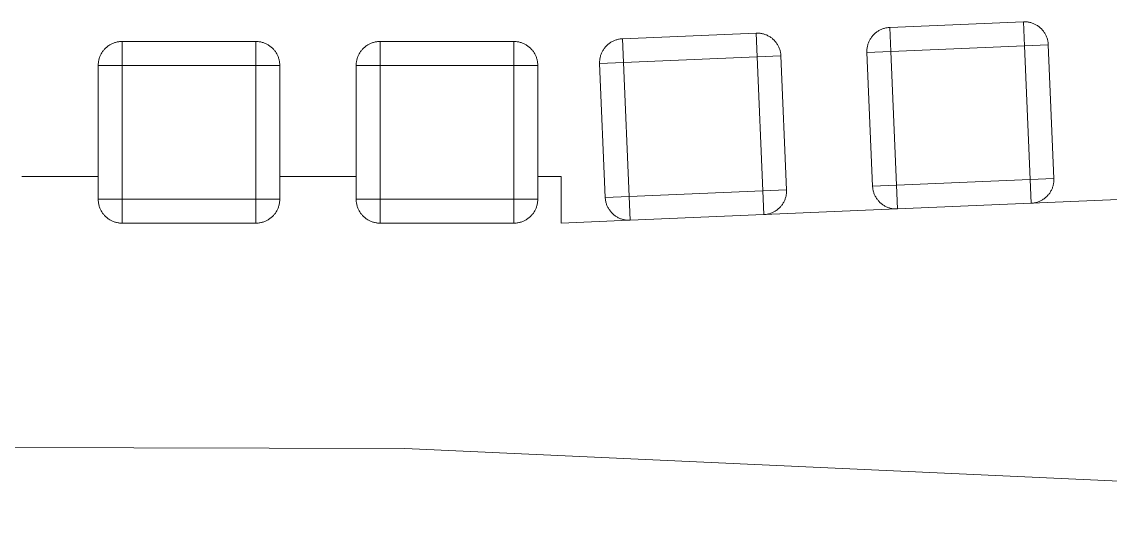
# Model space of a CAD drawing. Header units: inches. Extents: x -16 to 183, y -17 to 123.
# Drawn here: x 152.39 to 161.36, y 118.25 to 122.48 of the extents above; entities that cross this region are included whole.
import ezdxf

# ---------------------------------------------------------------- set-up
doc = ezdxf.new("R2010")
doc.units = ezdxf.units.IN
doc.layers.add('ZANO_R', color=7, linetype='Continuous', lineweight=0)

msp = doc.modelspace()

# ---------------------------------------------------------------- linework, layer by layer
at = {"layer": 'ZANO_R'}
for p, q in [((159.52582, 122.4311), (159.53249, 122.43196)), ((159.53249, 122.43196), (159.53918, 122.43259)), ((159.53918, 122.43259), (159.54589, 122.43298)), ((159.54589, 122.43298), (160.64727, 122.47953)), ((159.55421, 122.23631), (159.54589, 122.43298)), ((160.64727, 122.47953), (160.65399, 122.4797)), ((160.65558, 122.28286), (160.64727, 122.47953)), ((160.65399, 122.4797), (160.66071, 122.47964)), ((160.66071, 122.47964), (160.66743, 122.47935)), ((160.66743, 122.47935), (160.67413, 122.47883)), ((160.67413, 122.47883), (160.68081, 122.47809)), ((160.68081, 122.47809), (160.68746, 122.47711)), ((160.68746, 122.47711), (160.69407, 122.47591)), ((160.69407, 122.47591), (160.70064, 122.47448)), ((160.70064, 122.47448), (160.70716, 122.47283)), ((160.70716, 122.47283), (160.71361, 122.47096)), ((160.71361, 122.47096), (160.72, 122.46887)), ((160.72, 122.46887), (160.72631, 122.46656)), ((160.72631, 122.46656), (160.73255, 122.46404)), ((160.73255, 122.46404), (160.73869, 122.46131)), ((160.73869, 122.46131), (160.74473, 122.45837)), ((160.74473, 122.45837), (160.75067, 122.45522)), ((160.75067, 122.45522), (160.7565, 122.45187)), ((160.7565, 122.45187), (160.76221, 122.44833)), ((160.76221, 122.44833), (160.7678, 122.44459)), ((160.7678, 122.44459), (160.77325, 122.44067)), ((160.77325, 122.44067), (160.77857, 122.43656)), ((160.77857, 122.43656), (160.78375, 122.43227)), ((160.78375, 122.43227), (160.78878, 122.42781)), ((157.34314, 122.33988), (158.44451, 122.38643)), ((158.44451, 122.38643), (158.45123, 122.3866)), ((158.45283, 122.18976), (158.44451, 122.38643)), ((158.45123, 122.3866), (158.45796, 122.38654)), ((158.45796, 122.38654), (158.46467, 122.38625)), ((158.46467, 122.38625), (158.47137, 122.38573)), ((158.47137, 122.38573), (158.47805, 122.38499)), ((158.47805, 122.38499), (158.4847, 122.38401)), ((158.4847, 122.38401), (158.49132, 122.38281)), ((158.49132, 122.38281), (158.49788, 122.38138)), ((158.49788, 122.38138), (158.5044, 122.37973)), ((158.5044, 122.37973), (158.51086, 122.37786)), ((158.51086, 122.37786), (158.51724, 122.37577)), ((158.51724, 122.37577), (158.52356, 122.37346)), ((158.52356, 122.37346), (158.52979, 122.37094)), ((158.52979, 122.37094), (158.53593, 122.36821)), ((158.53593, 122.36821), (158.54197, 122.36527)), ((158.54197, 122.36527), (158.54791, 122.36212)), ((158.54791, 122.36212), (158.55374, 122.35877)), ((158.55374, 122.35877), (158.55945, 122.35523)), ((158.55945, 122.35523), (158.56504, 122.35149)), ((158.56504, 122.35149), (158.5705, 122.34757)), ((158.5705, 122.34757), (158.57582, 122.34346)), ((158.57582, 122.34346), (158.58099, 122.33917)), ((159.38519, 122.33722), (159.38873, 122.34294)), ((159.38873, 122.34294), (159.39247, 122.34852)), ((159.39247, 122.34852), (159.3964, 122.35398)), ((159.3964, 122.35398), (159.40051, 122.3593)), ((159.40051, 122.3593), (159.40479, 122.36447)), ((159.40479, 122.36447), (159.40926, 122.3695)), ((159.40926, 122.3695), (159.41389, 122.37437)), ((159.41389, 122.37437), (159.41868, 122.37908)), ((159.41868, 122.37908), (159.42364, 122.38363)), ((159.42364, 122.38363), (159.42874, 122.388)), ((159.42874, 122.388), (159.434, 122.39219)), ((159.434, 122.39219), (159.43939, 122.39621)), ((159.43939, 122.39621), (159.44491, 122.40003)), ((159.44491, 122.40003), (159.45057, 122.40367)), ((159.45057, 122.40367), (159.45634, 122.40711)), ((159.45634, 122.40711), (159.46223, 122.41035)), ((159.46223, 122.41035), (159.46823, 122.41339)), ((159.46823, 122.41339), (159.47432, 122.41622)), ((159.47432, 122.41622), (159.48051, 122.41884)), ((159.48051, 122.41884), (159.48679, 122.42125)), ((159.48679, 122.42125), (159.49314, 122.42345)), ((159.49314, 122.42345), (159.49956, 122.42542)), ((159.49956, 122.42542), (159.50605, 122.42718)), ((159.50605, 122.42718), (159.5126, 122.42871)), ((159.5126, 122.42871), (159.51919, 122.43002)), ((159.51919, 122.43002), (159.52582, 122.4311)), ((160.78878, 122.42781), (160.79365, 122.42317)), ((160.79365, 122.42317), (160.79836, 122.41838)), ((160.79836, 122.41838), (160.8029, 122.41343)), ((160.8029, 122.41343), (160.80727, 122.40832)), ((160.80727, 122.40832), (160.81147, 122.40307)), ((160.81147, 122.40307), (160.81548, 122.39768)), ((160.81548, 122.39768), (160.81931, 122.39215)), ((160.81931, 122.39215), (160.82294, 122.3865)), ((160.82294, 122.3865), (160.82638, 122.38072)), ((160.82638, 122.38072), (160.82963, 122.37483)), ((160.82963, 122.37483), (160.83266, 122.36884)), ((160.83266, 122.36884), (160.8355, 122.36274)), ((160.8355, 122.36274), (160.83812, 122.35655)), ((160.83812, 122.35655), (160.84053, 122.35028)), ((160.84053, 122.35028), (160.84272, 122.34393)), ((160.84272, 122.34393), (160.8447, 122.3375)), ((153.07176, 122.25002), (153.07626, 122.25501)), ((153.07626, 122.25501), (153.08093, 122.25984)), ((153.08093, 122.25984), (153.08577, 122.26451)), ((153.08577, 122.26451), (153.09076, 122.26901)), ((153.09076, 122.26901), (153.0959, 122.27334)), ((153.0959, 122.27334), (153.10118, 122.2775)), ((153.10118, 122.2775), (153.10661, 122.28147)), ((153.10661, 122.28147), (153.11216, 122.28525)), ((153.11216, 122.28525), (153.11785, 122.28884)), ((153.11785, 122.28884), (153.12365, 122.29223)), ((153.12365, 122.29223), (153.12956, 122.29543)), ((153.12956, 122.29543), (153.13558, 122.29842)), ((153.13558, 122.29842), (153.1417, 122.3012)), ((153.1417, 122.3012), (153.14791, 122.30377)), ((153.14791, 122.30377), (153.15421, 122.30613)), ((153.15421, 122.30613), (153.16058, 122.30827)), ((153.16058, 122.30827), (153.16702, 122.3102)), ((153.16702, 122.3102), (153.17352, 122.3119)), ((153.17352, 122.3119), (153.18008, 122.31338)), ((153.18008, 122.31338), (153.18668, 122.31463)), ((153.18668, 122.31463), (153.19332, 122.31566)), ((153.19332, 122.31566), (153.2, 122.31646)), ((153.2, 122.31646), (153.20669, 122.31704)), ((153.20669, 122.31704), (153.21341, 122.31738)), ((153.21341, 122.31738), (153.22013, 122.31749)), ((153.22013, 122.31749), (154.32249, 122.31749)), ((153.22013, 122.12064), (153.22013, 122.31749)), ((154.32249, 122.31749), (154.32921, 122.31738)), ((154.32249, 122.12064), (154.32249, 122.31749)), ((154.32921, 122.31738), (154.33592, 122.31704)), ((154.33592, 122.31704), (154.34262, 122.31646)), ((154.34262, 122.31646), (154.34929, 122.31566)), ((154.34929, 122.31566), (154.35594, 122.31463)), ((154.35594, 122.31463), (154.36254, 122.31338)), ((154.36254, 122.31338), (154.3691, 122.3119)), ((154.3691, 122.3119), (154.3756, 122.3102)), ((154.3756, 122.3102), (154.38204, 122.30827)), ((154.38204, 122.30827), (154.38841, 122.30613)), ((154.38841, 122.30613), (154.3947, 122.30377)), ((154.3947, 122.30377), (154.40091, 122.3012)), ((154.40091, 122.3012), (154.40703, 122.29842)), ((154.40703, 122.29842), (154.41305, 122.29543)), ((154.41305, 122.29543), (154.41897, 122.29223)), ((154.41897, 122.29223), (154.42477, 122.28884)), ((154.42477, 122.28884), (154.43045, 122.28525)), ((154.43045, 122.28525), (154.43601, 122.28147)), ((154.43601, 122.28147), (154.44143, 122.2775)), ((154.44143, 122.2775), (154.44672, 122.27334)), ((154.44672, 122.27334), (154.45186, 122.26901)), ((154.45186, 122.26901), (154.45685, 122.26451)), ((154.45685, 122.26451), (154.46168, 122.25984)), ((154.46168, 122.25984), (154.46635, 122.25501)), ((154.46635, 122.25501), (154.47086, 122.25002)), ((155.19774, 122.25002), (155.20225, 122.25501)), ((155.20225, 122.25501), (155.20692, 122.25984)), ((155.20692, 122.25984), (155.21175, 122.26451)), ((155.21175, 122.26451), (155.21674, 122.26901)), ((155.21674, 122.26901), (155.22188, 122.27334)), ((155.22188, 122.27334), (155.22717, 122.2775)), ((155.22717, 122.2775), (155.23259, 122.28147)), ((155.23259, 122.28147), (155.23815, 122.28525)), ((155.23815, 122.28525), (155.24383, 122.28884)), ((155.24383, 122.28884), (155.24963, 122.29223)), ((155.24963, 122.29223), (155.25555, 122.29543)), ((155.25555, 122.29543), (155.26157, 122.29842)), ((155.26157, 122.29842), (155.26769, 122.3012)), ((155.26769, 122.3012), (155.2739, 122.30377)), ((155.2739, 122.30377), (155.28019, 122.30613)), ((155.28019, 122.30613), (155.28656, 122.30827)), ((155.28656, 122.30827), (155.293, 122.3102)), ((155.293, 122.3102), (155.2995, 122.3119)), ((155.2995, 122.3119), (155.30606, 122.31338)), ((155.30606, 122.31338), (155.31266, 122.31463)), ((155.31266, 122.31463), (155.31931, 122.31566)), ((155.31931, 122.31566), (155.32598, 122.31646)), ((155.32598, 122.31646), (155.33268, 122.31704)), ((155.33268, 122.31704), (155.33939, 122.31738)), ((155.33939, 122.31738), (155.34611, 122.31749)), ((155.34611, 122.31749), (156.44847, 122.31749)), ((155.34611, 122.12064), (155.34611, 122.31749)), ((156.44847, 122.31749), (156.45519, 122.31738)), ((156.44847, 122.12064), (156.44847, 122.31749)), ((156.45519, 122.31738), (156.46191, 122.31704)), ((156.46191, 122.31704), (156.4686, 122.31646)), ((156.4686, 122.31646), (156.47528, 122.31566)), ((156.47528, 122.31566), (156.48192, 122.31463)), ((156.48192, 122.31463), (156.48852, 122.31338)), ((156.48852, 122.31338), (156.49508, 122.3119)), ((156.49508, 122.3119), (156.50158, 122.3102)), ((156.50158, 122.3102), (156.50802, 122.30827)), ((156.50802, 122.30827), (156.51439, 122.30613)), ((156.51439, 122.30613), (156.52069, 122.30377)), ((156.52069, 122.30377), (156.5269, 122.3012)), ((156.5269, 122.3012), (156.53302, 122.29842)), ((156.53302, 122.29842), (156.53904, 122.29543)), ((156.53904, 122.29543), (156.54495, 122.29223)), ((156.54495, 122.29223), (156.55075, 122.28884)), ((156.55075, 122.28884), (156.55644, 122.28525)), ((156.55644, 122.28525), (156.56199, 122.28147)), ((156.56199, 122.28147), (156.56742, 122.2775)), ((156.56742, 122.2775), (156.5727, 122.27334)), ((156.5727, 122.27334), (156.57784, 122.26901)), ((156.57784, 122.26901), (156.58283, 122.26451)), ((156.58283, 122.26451), (156.58767, 122.25984)), ((156.58767, 122.25984), (156.59234, 122.25501)), ((156.59234, 122.25501), (156.59684, 122.25002)), ((157.18598, 122.24984), (157.18971, 122.25542)), ((157.18971, 122.25542), (157.19364, 122.26088)), ((157.19364, 122.26088), (157.19775, 122.2662)), ((157.19775, 122.2662), (157.20204, 122.27137)), ((157.20204, 122.27137), (157.2065, 122.2764)), ((157.2065, 122.2764), (157.21113, 122.28127)), ((157.21113, 122.28127), (157.21593, 122.28598)), ((157.21593, 122.28598), (157.22088, 122.29053)), ((157.22088, 122.29053), (157.22599, 122.2949)), ((157.22599, 122.2949), (157.23124, 122.29909)), ((157.23124, 122.29909), (157.23663, 122.30311)), ((157.23663, 122.30311), (157.24216, 122.30693)), ((157.24216, 122.30693), (157.24781, 122.31057)), ((157.24781, 122.31057), (157.25358, 122.31401)), ((157.25358, 122.31401), (157.25947, 122.31725)), ((157.25947, 122.31725), (157.26547, 122.32029)), ((157.26547, 122.32029), (157.27156, 122.32312)), ((157.27156, 122.32312), (157.27775, 122.32574)), ((157.27775, 122.32574), (157.28403, 122.32815)), ((157.28403, 122.32815), (157.29038, 122.33035)), ((157.29038, 122.33035), (157.29681, 122.33232)), ((157.29681, 122.33232), (157.3033, 122.33408)), ((157.3033, 122.33408), (157.30984, 122.33561)), ((157.30984, 122.33561), (157.31643, 122.33692)), ((157.31643, 122.33692), (157.32307, 122.338)), ((157.32307, 122.338), (157.32973, 122.33886)), ((157.32973, 122.33886), (157.33643, 122.33949)), ((157.33643, 122.33949), (157.34314, 122.33988)), ((157.35145, 122.14321), (157.34314, 122.33988)), ((158.58099, 122.33917), (158.58602, 122.33471)), ((158.58602, 122.33471), (158.59089, 122.33008)), ((158.59089, 122.33008), (158.5956, 122.32528)), ((158.5956, 122.32528), (158.60014, 122.32033)), ((158.60014, 122.32033), (158.60452, 122.31522)), ((158.60452, 122.31522), (158.60871, 122.30997)), ((158.60871, 122.30997), (158.61272, 122.30458)), ((158.61272, 122.30458), (158.61655, 122.29905)), ((158.61655, 122.29905), (158.62019, 122.2934)), ((158.62019, 122.2934), (158.62363, 122.28762)), ((158.62363, 122.28762), (158.62687, 122.28173)), ((158.62687, 122.28173), (158.62991, 122.27574)), ((158.62991, 122.27574), (158.63274, 122.26964)), ((158.63274, 122.26964), (158.63536, 122.26345)), ((158.63536, 122.26345), (158.63777, 122.25718)), ((158.63777, 122.25718), (158.63997, 122.25083)), ((159.35771, 122.24815), (159.35823, 122.25485)), ((159.35823, 122.25485), (159.35898, 122.26153)), ((159.35898, 122.26153), (159.35995, 122.26818)), ((159.35995, 122.26818), (159.36115, 122.2748)), ((159.36115, 122.2748), (159.36258, 122.28137)), ((159.36258, 122.28137), (159.36423, 122.28788)), ((159.36423, 122.28788), (159.3661, 122.29434)), ((159.3661, 122.29434), (159.36819, 122.30073)), ((159.36819, 122.30073), (159.3705, 122.30704)), ((159.3705, 122.30704), (159.37302, 122.31327)), ((159.37302, 122.31327), (159.37576, 122.31941)), ((159.37576, 122.31941), (159.3787, 122.32546)), ((159.3787, 122.32546), (159.38184, 122.3314)), ((159.38184, 122.3314), (159.38519, 122.33722)), ((159.55421, 122.23631), (160.65558, 122.28286)), ((160.85206, 122.29116), (160.65558, 122.28286)), ((160.65558, 122.28286), (160.70213, 121.18148)), ((160.8447, 122.3375), (160.84645, 122.33101)), ((160.84645, 122.33101), (160.84799, 122.32447)), ((160.84799, 122.32447), (160.84929, 122.31787)), ((160.84929, 122.31787), (160.85038, 122.31124)), ((160.85038, 122.31124), (160.85123, 122.30457)), ((160.85123, 122.30457), (160.85186, 122.29788)), ((160.85186, 122.29788), (160.85226, 122.29117)), ((160.85206, 122.29116), (160.85226, 122.29117)), ((160.85226, 122.29117), (160.89881, 121.18979)), ((153.02739, 122.16069), (153.02887, 122.16725)), ((153.02887, 122.16725), (153.03058, 122.17375)), ((153.03058, 122.17375), (153.0325, 122.18019)), ((153.0325, 122.18019), (153.03464, 122.18657)), ((153.03464, 122.18657), (153.037, 122.19286)), ((153.037, 122.19286), (153.03957, 122.19907)), ((153.03957, 122.19907), (153.04236, 122.20519)), ((153.04236, 122.20519), (153.04535, 122.21121)), ((153.04535, 122.21121), (153.04854, 122.21712)), ((153.04854, 122.21712), (153.05194, 122.22292)), ((153.05194, 122.22292), (153.05553, 122.22861)), ((153.05553, 122.22861), (153.05931, 122.23416)), ((153.05931, 122.23416), (153.06328, 122.23959)), ((153.06328, 122.23959), (153.06743, 122.24487)), ((153.06743, 122.24487), (153.07176, 122.25002)), ((154.47086, 122.25002), (154.47519, 122.24487)), ((154.47519, 122.24487), (154.47934, 122.23959)), ((154.47934, 122.23959), (154.48331, 122.23416)), ((154.48331, 122.23416), (154.48709, 122.22861)), ((154.48709, 122.22861), (154.49068, 122.22292)), ((154.49068, 122.22292), (154.49408, 122.21712)), ((154.49408, 122.21712), (154.49727, 122.21121)), ((154.49727, 122.21121), (154.50026, 122.20519)), ((154.50026, 122.20519), (154.50304, 122.19907)), ((154.50304, 122.19907), (154.50561, 122.19286)), ((154.50561, 122.19286), (154.50797, 122.18657)), ((154.50797, 122.18657), (154.51012, 122.18019)), ((154.51012, 122.18019), (154.51204, 122.17375)), ((154.51204, 122.17375), (154.51374, 122.16725)), ((154.51374, 122.16725), (154.51522, 122.16069)), ((155.15338, 122.16069), (155.15486, 122.16725)), ((155.15486, 122.16725), (155.15656, 122.17375)), ((155.15656, 122.17375), (155.15848, 122.18019)), ((155.15848, 122.18019), (155.16063, 122.18657)), ((155.16063, 122.18657), (155.16299, 122.19286)), ((155.16299, 122.19286), (155.16556, 122.19907)), ((155.16556, 122.19907), (155.16834, 122.20519)), ((155.16834, 122.20519), (155.17133, 122.21121)), ((155.17133, 122.21121), (155.17452, 122.21712)), ((155.17452, 122.21712), (155.17792, 122.22292)), ((155.17792, 122.22292), (155.18151, 122.22861)), ((155.18151, 122.22861), (155.18529, 122.23416)), ((155.18529, 122.23416), (155.18926, 122.23959)), ((155.18926, 122.23959), (155.19341, 122.24487)), ((155.19341, 122.24487), (155.19774, 122.25002)), ((156.59684, 122.25002), (156.60117, 122.24487)), ((156.60117, 122.24487), (156.60532, 122.23959)), ((156.60532, 122.23959), (156.60929, 122.23416)), ((156.60929, 122.23416), (156.61308, 122.22861)), ((156.61308, 122.22861), (156.61667, 122.22292)), ((156.61667, 122.22292), (156.62006, 122.21712)), ((156.62006, 122.21712), (156.62325, 122.21121)), ((156.62325, 122.21121), (156.62624, 122.20519)), ((156.62624, 122.20519), (156.62903, 122.19907)), ((156.62903, 122.19907), (156.6316, 122.19286)), ((156.6316, 122.19286), (156.63396, 122.18657)), ((156.63396, 122.18657), (156.6361, 122.18019)), ((156.6361, 122.18019), (156.63802, 122.17375)), ((156.63802, 122.17375), (156.63973, 122.16725)), ((156.63973, 122.16725), (156.64121, 122.16069)), ((157.15547, 122.16175), (157.15622, 122.16843)), ((157.15622, 122.16843), (157.1572, 122.17509)), ((157.1572, 122.17509), (157.1584, 122.1817)), ((157.1584, 122.1817), (157.15982, 122.18827)), ((157.15982, 122.18827), (157.16147, 122.19478)), ((157.16147, 122.19478), (157.16335, 122.20124)), ((157.16335, 122.20124), (157.16544, 122.20763)), ((157.16544, 122.20763), (157.16774, 122.21394)), ((157.16774, 122.21394), (157.17027, 122.22017)), ((157.17027, 122.22017), (157.173, 122.22631)), ((157.173, 122.22631), (157.17594, 122.23236)), ((157.17594, 122.23236), (157.17909, 122.2383)), ((157.17909, 122.2383), (157.18243, 122.24412)), ((157.18243, 122.24412), (157.18598, 122.24984)), ((157.35145, 122.14321), (158.45283, 122.18976)), ((158.64931, 122.19806), (158.45283, 122.18976)), ((158.45283, 122.18976), (158.49938, 121.08838)), ((158.63997, 122.25083), (158.64194, 122.2444)), ((158.64194, 122.2444), (158.6437, 122.23791)), ((158.6437, 122.23791), (158.64523, 122.23137)), ((158.64523, 122.23137), (158.64654, 122.22477)), ((158.64654, 122.22477), (158.64762, 122.21814)), ((158.64762, 122.21814), (158.64848, 122.21147)), ((158.64848, 122.21147), (158.6491, 122.20478)), ((158.6491, 122.20478), (158.6495, 122.19807)), ((158.64931, 122.19806), (158.6495, 122.19807)), ((158.6495, 122.19807), (158.69605, 121.09669)), ((159.35736, 122.23472), (159.35742, 122.24144)), ((159.35753, 122.228), (159.35736, 122.23472)), ((159.35742, 122.24144), (159.35771, 122.24815)), ((159.55421, 122.23631), (159.35753, 122.228)), ((159.40408, 121.12662), (159.35753, 122.228)), ((159.60076, 121.13493), (159.55421, 122.23631)), ((153.02328, 122.12064), (153.02339, 122.12737)), ((153.02328, 121.01828), (153.02328, 122.12064)), ((153.22013, 122.12064), (153.02328, 122.12064)), ((153.02339, 122.12737), (153.02374, 122.13408)), ((153.02374, 122.13408), (153.02431, 122.14078)), ((153.02431, 122.14078), (153.02511, 122.14745)), ((153.02511, 122.14745), (153.02614, 122.15409)), ((153.02614, 122.15409), (153.02739, 122.16069)), ((153.22013, 122.12064), (154.32249, 122.12064)), ((153.22013, 121.01828), (153.22013, 122.12064)), ((154.32249, 122.12064), (154.32249, 121.01828)), ((154.51914, 122.12064), (154.32249, 122.12064)), ((154.51522, 122.16069), (154.51648, 122.15409)), ((154.51648, 122.15409), (154.51751, 122.14745)), ((154.51751, 122.14745), (154.51831, 122.14078)), ((154.51831, 122.14078), (154.51888, 122.13408)), ((154.51888, 122.13408), (154.51922, 122.12737)), ((154.51914, 122.12064), (154.51934, 122.12064)), ((154.51922, 122.12737), (154.51934, 122.12064)), ((154.51934, 122.12064), (154.51934, 121.01828)), ((155.14926, 122.12064), (155.14938, 122.12737)), ((155.14926, 121.01828), (155.14926, 122.12064)), ((155.34611, 122.12064), (155.14926, 122.12064)), ((155.14938, 122.12737), (155.14972, 122.13408)), ((155.14972, 122.13408), (155.15029, 122.14078)), ((155.15029, 122.14078), (155.15109, 122.14745)), ((155.15109, 122.14745), (155.15212, 122.15409)), ((155.15212, 122.15409), (155.15338, 122.16069)), ((155.34611, 122.12064), (156.44847, 122.12064)), ((155.34611, 121.01828), (155.34611, 122.12064)), ((156.44847, 122.12064), (156.44847, 121.01828)), ((156.64513, 122.12064), (156.44847, 122.12064)), ((156.64121, 122.16069), (156.64246, 122.15409)), ((156.64246, 122.15409), (156.64349, 122.14745)), ((156.64349, 122.14745), (156.64429, 122.14078)), ((156.64429, 122.14078), (156.64486, 122.13408)), ((156.64486, 122.13408), (156.64521, 122.12737)), ((156.64513, 122.12064), (156.64532, 122.12064)), ((156.64521, 122.12737), (156.64532, 122.12064)), ((156.64532, 122.12064), (156.64532, 121.01828)), ((157.1546, 122.14162), (157.15467, 122.14834)), ((157.15477, 122.1349), (157.1546, 122.14162)), ((157.15467, 122.14834), (157.15495, 122.15505)), ((157.35145, 122.14321), (157.15477, 122.1349)), ((157.20132, 121.03352), (157.15477, 122.1349)), ((157.15495, 122.15505), (157.15547, 122.16175)), ((157.398, 121.04183), (157.35145, 122.14321)), ((153.02328, 121.20529), (152.39336, 121.20529)), ((155.14926, 121.20529), (154.51934, 121.20529)), ((156.83942, 121.20529), (156.64532, 121.20529)), ((156.83942, 120.8212), (156.83942, 121.20529)), ((160.70213, 121.18148), (159.60076, 121.13493)), ((160.89861, 121.18978), (160.70213, 121.18148)), ((160.71044, 120.98491), (160.70213, 121.18148)), ((160.89861, 121.18978), (160.89881, 121.18979)), ((160.89892, 121.17635), (160.89863, 121.16964)), ((160.89881, 121.18979), (160.89898, 121.18307)), ((160.89898, 121.18307), (160.89892, 121.17635)), ((158.49938, 121.08838), (157.398, 121.04183)), ((158.69586, 121.09668), (158.49938, 121.08838)), ((158.50768, 120.8919), (158.49938, 121.08838)), ((158.69586, 121.09668), (158.69605, 121.09669)), ((158.69605, 121.09669), (158.69622, 121.08997)), ((158.69622, 121.08997), (158.69616, 121.08325)), ((159.60076, 121.13493), (159.40408, 121.12662)), ((159.40448, 121.11991), (159.40408, 121.12662)), ((159.40511, 121.11322), (159.40448, 121.11991)), ((159.40596, 121.10655), (159.40511, 121.11322)), ((159.40704, 121.09992), (159.40596, 121.10655)), ((159.40835, 121.09332), (159.40704, 121.09992)), ((159.40989, 121.08678), (159.40835, 121.09332)), ((159.41164, 121.08029), (159.40989, 121.08678)), ((159.60906, 120.93845), (159.60076, 121.13493)), ((160.8745, 121.08639), (160.87115, 121.08056)), ((160.87764, 121.09233), (160.8745, 121.08639)), ((160.88058, 121.09838), (160.87764, 121.09233)), ((160.88332, 121.10452), (160.88058, 121.09838)), ((160.88584, 121.11075), (160.88332, 121.10452)), ((160.88815, 121.11706), (160.88584, 121.11075)), ((160.89024, 121.12345), (160.88815, 121.11706)), ((160.89211, 121.12991), (160.89024, 121.12345)), ((160.89376, 121.13642), (160.89211, 121.12991)), ((160.89518, 121.14299), (160.89376, 121.13642)), ((160.89639, 121.1496), (160.89518, 121.14299)), ((160.89736, 121.15626), (160.89639, 121.1496)), ((160.89811, 121.16294), (160.89736, 121.15626)), ((160.89863, 121.16964), (160.89811, 121.16294)), ((153.02339, 121.01156), (153.02328, 121.01828)), ((153.22013, 121.01828), (153.02328, 121.01828)), ((153.02374, 121.00485), (153.02339, 121.01156)), ((153.02431, 120.99815), (153.02374, 121.00485)), ((153.02511, 120.99148), (153.02431, 120.99815)), ((154.32249, 121.01828), (153.22013, 121.01828)), ((153.22013, 120.82163), (153.22013, 121.01828)), ((154.32249, 120.82163), (154.32249, 121.01828)), ((154.51914, 121.01828), (154.32249, 121.01828)), ((154.51831, 120.99815), (154.51751, 120.99148)), ((154.51888, 121.00485), (154.51831, 120.99815)), ((154.51922, 121.01156), (154.51888, 121.00485)), ((154.51914, 121.01828), (154.51934, 121.01828)), ((154.51934, 121.01828), (154.51922, 121.01156)), ((155.14938, 121.01156), (155.14926, 121.01828)), ((155.34611, 121.01828), (155.14926, 121.01828)), ((155.14972, 121.00485), (155.14938, 121.01156)), ((155.15029, 120.99815), (155.14972, 121.00485)), ((155.15109, 120.99148), (155.15029, 120.99815)), ((156.44847, 121.01828), (155.34611, 121.01828)), ((155.34611, 120.82163), (155.34611, 121.01828)), ((156.44847, 120.82163), (156.44847, 121.01828)), ((156.64513, 121.01828), (156.44847, 121.01828)), ((156.64429, 120.99815), (156.64349, 120.99148)), ((156.64486, 121.00485), (156.64429, 120.99815)), ((156.64521, 121.01156), (156.64486, 121.00485)), ((156.64513, 121.01828), (156.64532, 121.01828)), ((156.64532, 121.01828), (156.64521, 121.01156)), ((157.398, 121.04183), (157.20132, 121.03352)), ((157.20172, 121.02681), (157.20132, 121.03352)), ((157.20235, 121.02012), (157.20172, 121.02681)), ((157.20321, 121.01345), (157.20235, 121.02012)), ((157.20429, 121.00682), (157.20321, 121.01345)), ((157.2056, 121.00022), (157.20429, 121.00682)), ((157.20713, 120.99368), (157.2056, 121.00022)), ((157.4063, 120.84535), (157.398, 121.04183)), ((158.67488, 120.99923), (158.67174, 120.99329)), ((158.67783, 121.00528), (158.67488, 120.99923)), ((158.68056, 121.01142), (158.67783, 121.00528)), ((158.68308, 121.01765), (158.68056, 121.01142)), ((158.68539, 121.02396), (158.68308, 121.01765)), ((158.68748, 121.03035), (158.68539, 121.02396)), ((158.68935, 121.03681), (158.68748, 121.03035)), ((158.691, 121.04332), (158.68935, 121.03681)), ((158.69243, 121.04989), (158.691, 121.04332)), ((158.69363, 121.0565), (158.69243, 121.04989)), ((158.6946, 121.06316), (158.69363, 121.0565)), ((158.69535, 121.06984), (158.6946, 121.06316)), ((158.69587, 121.07654), (158.69535, 121.06984)), ((158.69616, 121.08325), (158.69587, 121.07654)), ((159.41362, 121.07386), (159.41164, 121.08029)), ((159.41581, 121.06751), (159.41362, 121.07386)), ((159.41822, 121.06124), (159.41581, 121.06751)), ((159.42084, 121.05505), (159.41822, 121.06124)), ((159.42367, 121.04895), (159.42084, 121.05505)), ((159.42671, 121.04296), (159.42367, 121.04895)), ((159.42995, 121.03707), (159.42671, 121.04296)), ((159.4334, 121.03129), (159.42995, 121.03707)), ((159.43703, 121.02564), (159.4334, 121.03129)), ((159.44086, 121.02011), (159.43703, 121.02564)), ((159.44487, 121.01472), (159.44086, 121.02011)), ((159.44907, 121.00947), (159.44487, 121.01472)), ((159.45344, 121.00436), (159.44907, 121.00947)), ((159.45798, 120.99941), (159.45344, 121.00436)), ((159.46269, 120.99461), (159.45798, 120.99941)), ((161.80746, 121.03117), (160.71481, 120.98499)), ((160.76955, 120.99654), (160.7632, 120.99434)), ((160.77583, 120.99895), (160.76955, 120.99654)), ((160.78202, 121.00157), (160.77583, 120.99895)), ((160.78811, 121.0044), (160.78202, 121.00157)), ((160.79411, 121.00744), (160.78811, 121.0044)), ((160.8, 121.01068), (160.79411, 121.00744)), ((160.80577, 121.01412), (160.8, 121.01068)), ((160.81142, 121.01776), (160.80577, 121.01412)), ((160.81695, 121.02158), (160.81142, 121.01776)), ((160.82234, 121.0256), (160.81695, 121.02158)), ((160.82759, 121.02979), (160.82234, 121.0256)), ((160.8327, 121.03416), (160.82759, 121.02979)), ((160.83765, 121.03871), (160.8327, 121.03416)), ((160.84245, 121.04342), (160.83765, 121.03871)), ((160.84708, 121.04829), (160.84245, 121.04342)), ((160.85154, 121.05331), (160.84708, 121.04829)), ((160.85583, 121.05849), (160.85154, 121.05331)), ((160.85994, 121.06381), (160.85583, 121.05849)), ((160.86387, 121.06927), (160.85994, 121.06381)), ((160.8676, 121.07485), (160.86387, 121.06927)), ((160.87115, 121.08056), (160.8676, 121.07485)), ((153.02614, 120.98484), (153.02511, 120.99148)), ((153.02739, 120.97823), (153.02614, 120.98484)), ((153.02887, 120.97168), (153.02739, 120.97823)), ((153.03058, 120.96517), (153.02887, 120.97168)), ((153.0325, 120.95873), (153.03058, 120.96517)), ((153.03464, 120.95236), (153.0325, 120.95873)), ((153.037, 120.94607), (153.03464, 120.95236)), ((153.03957, 120.93986), (153.037, 120.94607)), ((153.04236, 120.93374), (153.03957, 120.93986)), ((153.04535, 120.92772), (153.04236, 120.93374)), ((153.04854, 120.9218), (153.04535, 120.92772)), ((153.05194, 120.916), (153.04854, 120.9218)), ((153.05553, 120.91032), (153.05194, 120.916)), ((153.05931, 120.90476), (153.05553, 120.91032)), ((154.48709, 120.91032), (154.48331, 120.90476)), ((154.49068, 120.916), (154.48709, 120.91032)), ((154.49408, 120.9218), (154.49068, 120.916)), ((154.49727, 120.92772), (154.49408, 120.9218)), ((154.50026, 120.93374), (154.49727, 120.92772)), ((154.50304, 120.93986), (154.50026, 120.93374)), ((154.50561, 120.94607), (154.50304, 120.93986)), ((154.50797, 120.95236), (154.50561, 120.94607)), ((154.51012, 120.95873), (154.50797, 120.95236)), ((154.51204, 120.96517), (154.51012, 120.95873)), ((154.51374, 120.97168), (154.51204, 120.96517)), ((154.51522, 120.97823), (154.51374, 120.97168)), ((154.51648, 120.98484), (154.51522, 120.97823)), ((154.51751, 120.99148), (154.51648, 120.98484)), ((155.15212, 120.98484), (155.15109, 120.99148)), ((155.15338, 120.97823), (155.15212, 120.98484)), ((155.15486, 120.97168), (155.15338, 120.97823)), ((155.15656, 120.96517), (155.15486, 120.97168)), ((155.15848, 120.95873), (155.15656, 120.96517)), ((155.16063, 120.95236), (155.15848, 120.95873)), ((155.16299, 120.94607), (155.16063, 120.95236)), ((155.16556, 120.93986), (155.16299, 120.94607)), ((155.16834, 120.93374), (155.16556, 120.93986)), ((155.17133, 120.92772), (155.16834, 120.93374)), ((155.17452, 120.9218), (155.17133, 120.92772)), ((155.17792, 120.916), (155.17452, 120.9218)), ((155.18151, 120.91032), (155.17792, 120.916)), ((155.18529, 120.90476), (155.18151, 120.91032)), ((156.61308, 120.91032), (156.60929, 120.90476)), ((156.61667, 120.916), (156.61308, 120.91032)), ((156.62006, 120.9218), (156.61667, 120.916)), ((156.62325, 120.92772), (156.62006, 120.9218)), ((156.62624, 120.93374), (156.62325, 120.92772)), ((156.62903, 120.93986), (156.62624, 120.93374)), ((156.6316, 120.94607), (156.62903, 120.93986)), ((156.63396, 120.95236), (156.6316, 120.94607)), ((156.6361, 120.95873), (156.63396, 120.95236)), ((156.63802, 120.96517), (156.6361, 120.95873)), ((156.63973, 120.97168), (156.63802, 120.96517)), ((156.64121, 120.97823), (156.63973, 120.97168)), ((156.64246, 120.98484), (156.64121, 120.97823)), ((156.64349, 120.99148), (156.64246, 120.98484)), ((157.20888, 120.98719), (157.20713, 120.99368)), ((157.21086, 120.98076), (157.20888, 120.98719)), ((157.21305, 120.97441), (157.21086, 120.98076)), ((157.21546, 120.96814), (157.21305, 120.97441)), ((157.21809, 120.96195), (157.21546, 120.96814)), ((157.22092, 120.95585), (157.21809, 120.96195)), ((157.22396, 120.94986), (157.22092, 120.95585)), ((157.2272, 120.94397), (157.22396, 120.94986)), ((157.23064, 120.93819), (157.2272, 120.94397)), ((157.23427, 120.93254), (157.23064, 120.93819)), ((157.2381, 120.92701), (157.23427, 120.93254)), ((157.24211, 120.92162), (157.2381, 120.92701)), ((157.24631, 120.91637), (157.24211, 120.92162)), ((157.25068, 120.91126), (157.24631, 120.91637)), ((157.25523, 120.90631), (157.25068, 120.91126)), ((159.6047, 120.93807), (158.51205, 120.89189)), ((158.57926, 120.90847), (158.57307, 120.90585)), ((158.58536, 120.9113), (158.57926, 120.90847)), ((158.59135, 120.91434), (158.58536, 120.9113)), ((158.59724, 120.91758), (158.59135, 120.91434)), ((158.60301, 120.92102), (158.59724, 120.91758)), ((158.60867, 120.92466), (158.60301, 120.92102)), ((158.61419, 120.92848), (158.60867, 120.92466)), ((158.61959, 120.9325), (158.61419, 120.92848)), ((158.62484, 120.93669), (158.61959, 120.9325)), ((158.62994, 120.94106), (158.62484, 120.93669)), ((158.6349, 120.94561), (158.62994, 120.94106)), ((158.63969, 120.95032), (158.6349, 120.94561)), ((158.64432, 120.95519), (158.63969, 120.95032)), ((158.64879, 120.96021), (158.64432, 120.95519)), ((158.65308, 120.96539), (158.64879, 120.96021)), ((158.65719, 120.97071), (158.65308, 120.96539)), ((158.66111, 120.97617), (158.65719, 120.97071)), ((158.66485, 120.98175), (158.66111, 120.97617)), ((158.66839, 120.98746), (158.66485, 120.98175)), ((158.67174, 120.99329), (158.66839, 120.98746)), ((159.46756, 120.98998), (159.46269, 120.99461)), ((159.47259, 120.98552), (159.46756, 120.98998)), ((159.47776, 120.98123), (159.47259, 120.98552)), ((159.48308, 120.97712), (159.47776, 120.98123)), ((159.48854, 120.9732), (159.48308, 120.97712)), ((159.49413, 120.96946), (159.48854, 120.9732)), ((159.49984, 120.96592), (159.49413, 120.96946)), ((159.50567, 120.96257), (159.49984, 120.96592)), ((159.51161, 120.95942), (159.50567, 120.96257)), ((159.51765, 120.95648), (159.51161, 120.95942)), ((159.52379, 120.95375), (159.51765, 120.95648)), ((159.53002, 120.95123), (159.52379, 120.95375)), ((159.53634, 120.94892), (159.53002, 120.95123)), ((159.54273, 120.94683), (159.53634, 120.94892)), ((159.54918, 120.94496), (159.54273, 120.94683)), ((159.5557, 120.94331), (159.54918, 120.94496)), ((159.56227, 120.94188), (159.5557, 120.94331)), ((159.56888, 120.94068), (159.56227, 120.94188)), ((159.57553, 120.9397), (159.56888, 120.94068)), ((159.58221, 120.93896), (159.57553, 120.9397)), ((159.58891, 120.93844), (159.58221, 120.93896)), ((159.59563, 120.93815), (159.58891, 120.93844)), ((159.60235, 120.93809), (159.59563, 120.93815)), ((159.60907, 120.93826), (159.60235, 120.93809)), ((159.60906, 120.93845), (159.60907, 120.93826)), ((160.71045, 120.98481), (159.60907, 120.93826)), ((160.71044, 120.98491), (160.71045, 120.98482)), ((160.71716, 120.9852), (160.71045, 120.98481)), ((160.72385, 120.98583), (160.71716, 120.9852)), ((160.73052, 120.98669), (160.72385, 120.98583)), ((160.73715, 120.98777), (160.73052, 120.98669)), ((160.74374, 120.98908), (160.73715, 120.98777)), ((160.75029, 120.99061), (160.74374, 120.98908)), ((160.75678, 120.99237), (160.75029, 120.99061)), ((160.7632, 120.99434), (160.75678, 120.99237)), ((153.06328, 120.89934), (153.05931, 120.90476)), ((153.06743, 120.89405), (153.06328, 120.89934)), ((153.07176, 120.88891), (153.06743, 120.89405)), ((153.07626, 120.88392), (153.07176, 120.88891)), ((153.08093, 120.87909), (153.07626, 120.88392)), ((153.08577, 120.87442), (153.08093, 120.87909)), ((153.09076, 120.86991), (153.08577, 120.87442)), ((153.0959, 120.86558), (153.09076, 120.86991)), ((153.10118, 120.86143), (153.0959, 120.86558)), ((153.10661, 120.85746), (153.10118, 120.86143)), ((153.11216, 120.85368), (153.10661, 120.85746)), ((153.11785, 120.85009), (153.11216, 120.85368)), ((153.12365, 120.8467), (153.11785, 120.85009)), ((153.12956, 120.8435), (153.12365, 120.8467)), ((153.13558, 120.84051), (153.12956, 120.8435)), ((153.1417, 120.83773), (153.13558, 120.84051)), ((153.14791, 120.83516), (153.1417, 120.83773)), ((153.15421, 120.8328), (153.14791, 120.83516)), ((153.16058, 120.83066), (153.15421, 120.8328)), ((153.16702, 120.82873), (153.16058, 120.83066)), ((153.17352, 120.82703), (153.16702, 120.82873)), ((153.18008, 120.82555), (153.17352, 120.82703)), ((153.18668, 120.8243), (153.18008, 120.82555)), ((153.19332, 120.82327), (153.18668, 120.8243)), ((153.2, 120.82246), (153.19332, 120.82327)), ((153.20669, 120.82189), (153.2, 120.82246)), ((153.21341, 120.82155), (153.20669, 120.82189)), ((153.22013, 120.82143), (153.21341, 120.82155)), ((153.22013, 120.82163), (153.22013, 120.82143)), ((154.32249, 120.82143), (153.22013, 120.82143)), ((154.32249, 120.82163), (154.32249, 120.82143)), ((154.32921, 120.82155), (154.32249, 120.82143)), ((154.33592, 120.82189), (154.32921, 120.82155)), ((154.34262, 120.82246), (154.33592, 120.82189)), ((154.34929, 120.82327), (154.34262, 120.82246)), ((154.35594, 120.8243), (154.34929, 120.82327)), ((154.36254, 120.82555), (154.35594, 120.8243)), ((154.3691, 120.82703), (154.36254, 120.82555)), ((154.3756, 120.82873), (154.3691, 120.82703)), ((154.38204, 120.83066), (154.3756, 120.82873)), ((154.38841, 120.8328), (154.38204, 120.83066)), ((154.3947, 120.83516), (154.38841, 120.8328)), ((154.40091, 120.83773), (154.3947, 120.83516)), ((154.40703, 120.84051), (154.40091, 120.83773)), ((154.41305, 120.8435), (154.40703, 120.84051)), ((154.41897, 120.8467), (154.41305, 120.8435)), ((154.42477, 120.85009), (154.41897, 120.8467)), ((154.43045, 120.85368), (154.42477, 120.85009)), ((154.43601, 120.85746), (154.43045, 120.85368)), ((154.44143, 120.86143), (154.43601, 120.85746)), ((154.44672, 120.86558), (154.44143, 120.86143)), ((154.45186, 120.86991), (154.44672, 120.86558)), ((154.45685, 120.87442), (154.45186, 120.86991)), ((154.46168, 120.87909), (154.45685, 120.87442)), ((154.46635, 120.88392), (154.46168, 120.87909)), ((154.47086, 120.88891), (154.46635, 120.88392)), ((154.47519, 120.89405), (154.47086, 120.88891)), ((154.47934, 120.89934), (154.47519, 120.89405)), ((154.48331, 120.90476), (154.47934, 120.89934)), ((155.18926, 120.89934), (155.18529, 120.90476)), ((155.19341, 120.89405), (155.18926, 120.89934)), ((155.19774, 120.88891), (155.19341, 120.89405)), ((155.20225, 120.88392), (155.19774, 120.88891)), ((155.20692, 120.87909), (155.20225, 120.88392)), ((155.21175, 120.87442), (155.20692, 120.87909)), ((155.21674, 120.86991), (155.21175, 120.87442)), ((155.22188, 120.86558), (155.21674, 120.86991)), ((155.22717, 120.86143), (155.22188, 120.86558)), ((155.23259, 120.85746), (155.22717, 120.86143)), ((155.23815, 120.85368), (155.23259, 120.85746)), ((155.24383, 120.85009), (155.23815, 120.85368)), ((155.24963, 120.8467), (155.24383, 120.85009)), ((155.25555, 120.8435), (155.24963, 120.8467)), ((155.26157, 120.84051), (155.25555, 120.8435)), ((155.26769, 120.83773), (155.26157, 120.84051)), ((155.2739, 120.83516), (155.26769, 120.83773)), ((155.28019, 120.8328), (155.2739, 120.83516)), ((155.28656, 120.83066), (155.28019, 120.8328)), ((155.293, 120.82873), (155.28656, 120.83066)), ((155.2995, 120.82703), (155.293, 120.82873)), ((155.30606, 120.82555), (155.2995, 120.82703)), ((155.31266, 120.8243), (155.30606, 120.82555)), ((155.31931, 120.82327), (155.31266, 120.8243)), ((155.32598, 120.82246), (155.31931, 120.82327)), ((155.33268, 120.82189), (155.32598, 120.82246)), ((155.33939, 120.82155), (155.33268, 120.82189)), ((155.34611, 120.82143), (155.33939, 120.82155)), ((155.34611, 120.82163), (155.34611, 120.82143)), ((156.44847, 120.82143), (155.34611, 120.82143)), ((156.44847, 120.82163), (156.44847, 120.82143)), ((156.45519, 120.82155), (156.44847, 120.82143)), ((156.46191, 120.82189), (156.45519, 120.82155)), ((156.4686, 120.82246), (156.46191, 120.82189)), ((156.47528, 120.82327), (156.4686, 120.82246)), ((156.48192, 120.8243), (156.47528, 120.82327)), ((156.48852, 120.82555), (156.48192, 120.8243)), ((156.49508, 120.82703), (156.48852, 120.82555)), ((156.50158, 120.82873), (156.49508, 120.82703)), ((156.50802, 120.83066), (156.50158, 120.82873)), ((156.51439, 120.8328), (156.50802, 120.83066)), ((156.52069, 120.83516), (156.51439, 120.8328)), ((156.5269, 120.83773), (156.52069, 120.83516)), ((156.53302, 120.84051), (156.5269, 120.83773)), ((156.53904, 120.8435), (156.53302, 120.84051)), ((156.54495, 120.8467), (156.53904, 120.8435)), ((156.55075, 120.85009), (156.54495, 120.8467)), ((156.55644, 120.85368), (156.55075, 120.85009)), ((156.56199, 120.85746), (156.55644, 120.85368)), ((156.56742, 120.86143), (156.56199, 120.85746)), ((156.5727, 120.86558), (156.56742, 120.86143)), ((156.57784, 120.86991), (156.5727, 120.86558)), ((156.58283, 120.87442), (156.57784, 120.86991)), ((156.58767, 120.87909), (156.58283, 120.87442)), ((156.59234, 120.88392), (156.58767, 120.87909)), ((156.59684, 120.88891), (156.59234, 120.88392)), ((156.60117, 120.89405), (156.59684, 120.88891)), ((156.60532, 120.89934), (156.60117, 120.89405)), ((156.60929, 120.90476), (156.60532, 120.89934)), ((157.40195, 120.84497), (156.83942, 120.8212)), ((157.25994, 120.90151), (157.25523, 120.90631)), ((157.26481, 120.89688), (157.25994, 120.90151)), ((157.26983, 120.89242), (157.26481, 120.89688)), ((157.27501, 120.88813), (157.26983, 120.89242)), ((157.28033, 120.88402), (157.27501, 120.88813)), ((157.28578, 120.8801), (157.28033, 120.88402)), ((157.29137, 120.87636), (157.28578, 120.8801)), ((157.29708, 120.87282), (157.29137, 120.87636)), ((157.30291, 120.86947), (157.29708, 120.87282)), ((157.30885, 120.86632), (157.30291, 120.86947)), ((157.3149, 120.86338), (157.30885, 120.86632)), ((157.32104, 120.86065), (157.3149, 120.86338)), ((157.32727, 120.85813), (157.32104, 120.86065)), ((157.33358, 120.85582), (157.32727, 120.85813)), ((157.33997, 120.85373), (157.33358, 120.85582)), ((157.34642, 120.85186), (157.33997, 120.85373)), ((157.35294, 120.85021), (157.34642, 120.85186)), ((157.35951, 120.84878), (157.35294, 120.85021)), ((157.36612, 120.84758), (157.35951, 120.84878)), ((157.37277, 120.8466), (157.36612, 120.84758)), ((157.37945, 120.84586), (157.37277, 120.8466)), ((157.38615, 120.84534), (157.37945, 120.84586)), ((157.39287, 120.84505), (157.38615, 120.84534)), ((157.39959, 120.84499), (157.39287, 120.84505)), ((157.40631, 120.84516), (157.39959, 120.84499)), ((157.4063, 120.84535), (157.40631, 120.84516)), ((158.50769, 120.89171), (157.40631, 120.84516)), ((158.50768, 120.8919), (158.50769, 120.89171)), ((158.5144, 120.8921), (158.50769, 120.89171)), ((158.52109, 120.89273), (158.5144, 120.8921)), ((158.52776, 120.89359), (158.52109, 120.89273)), ((158.53439, 120.89467), (158.52776, 120.89359)), ((158.54099, 120.89598), (158.53439, 120.89467)), ((158.54753, 120.89751), (158.54099, 120.89598)), ((158.55402, 120.89927), (158.54753, 120.89751)), ((158.56044, 120.90124), (158.55402, 120.89927)), ((158.5668, 120.90344), (158.56044, 120.90124)), ((158.57307, 120.90585), (158.5668, 120.90344)), ((145.68536, 118.99395), (155.5508, 118.96563)), ((155.5508, 118.96563), (171.18606, 118.25158))]:
    msp.add_line(p, q, dxfattribs=at)

doc.saveas('drawing.dxf')
